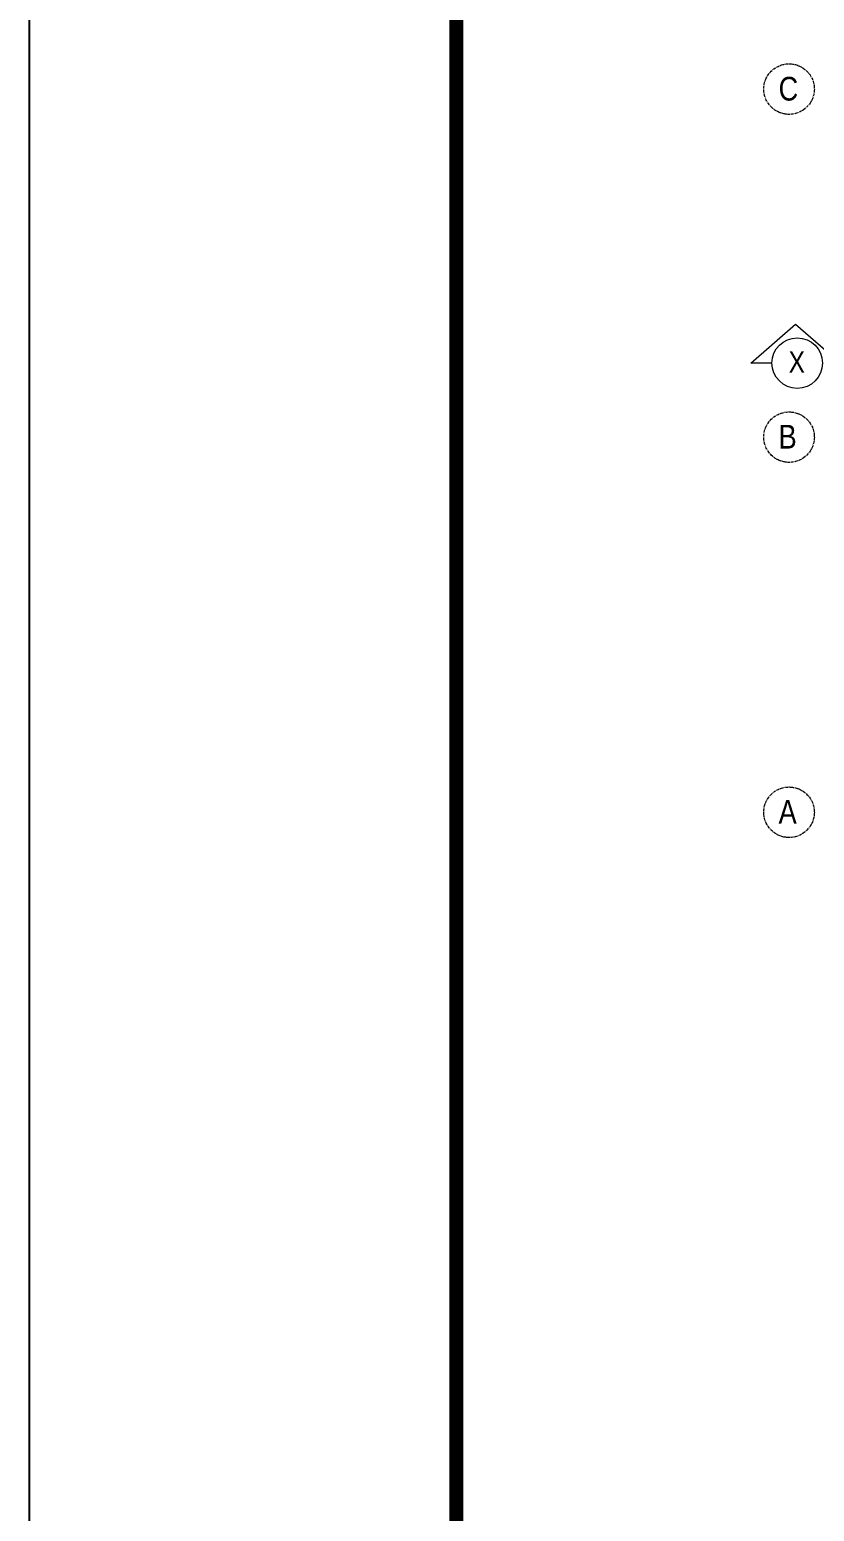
# Model space of a CAD drawing. Header units: inches. Extents: x 137851 to 141026, y -21374 to -19129.
# Drawn here: x 137851 to 138116, y -19963 to -19463 of the extents above; entities that cross this region are included whole.
import ezdxf

# ---------------------------------------------------------------- set-up
doc = ezdxf.new("R2010")
doc.units = ezdxf.units.IN
doc.header["$LTSCALE"] = 0.5
doc.header["$MEASUREMENT"] = 0
doc.linetypes.add('CENTER', pattern=[2, 1.25, -0.25, 0.25, -0.25])
doc.layers.add('Annotations-Bold.w', color=177, linetype='Continuous', lineweight=13)
doc.layers.add('TEXT', color=220, linetype='Continuous', lineweight=9)
doc.styles.add('ARAIL', font='ARIALN.TTF')

msp = doc.modelspace()

# ---------------------------------------------------------------- linework, layer by layer
msp.add_lwpolyline([(137851.27, -21373.73), (137851.27, -19128.69), (141026.08, -19128.69), (141026.08, -21373.73)], close=True)
at = {"const_width": 4.8}
msp.add_lwpolyline([(140978.08, -21325.73), (140978.08, -19176.69), (137995.27, -19176.69), (137995.27, -21325.73)], close=True, dxfattribs=at)
at = {"layer": 'Annotations-Bold.w', "linetype": 'CENTER', "ltscale": 1.5}
for centre in [(138107.56, -19482.89), (138107.56, -19600.39), (138107.56, -19727.04)]:
    msp.add_circle(centre, 8.53, dxfattribs=at)
at = {"layer": 'TEXT'}
msp.add_lwpolyline([(138101.78, -19575.39), (138094.64, -19575.39), (138109.78, -19562.3), (138124.92, -19575.39)], dxfattribs=at)
msp.add_circle((138110.32, -19575.39), 8.53, dxfattribs=at)

# ---------------------------------------------------------------- texts
at = {"layer": 'Annotations-Bold.w', "linetype": 'CENTER', "ltscale": 1.5, "char_height": 8, "attachment_point": 1, "style": 'ARAIL'}
for s, insert in [('C', (138104.03, -19478.75)), ('B', (138104.03, -19596.25)), ('A', (138104.03, -19722.9))]:
    msp.add_mtext_dynamic_manual_height_columns(s, width=6.5393, gutter_width=100, heights=[0], dxfattribs=dict(at, insert=insert))
at = {"layer": 'TEXT', "insert": (138112.92, -19571.46), "char_height": 7.2, "attachment_point": 3, "style": 'ARAIL'}
msp.add_mtext_dynamic_manual_height_columns('X', width=125.4648, gutter_width=90, heights=[0], dxfattribs=at)

doc.saveas('drawing.dxf')
